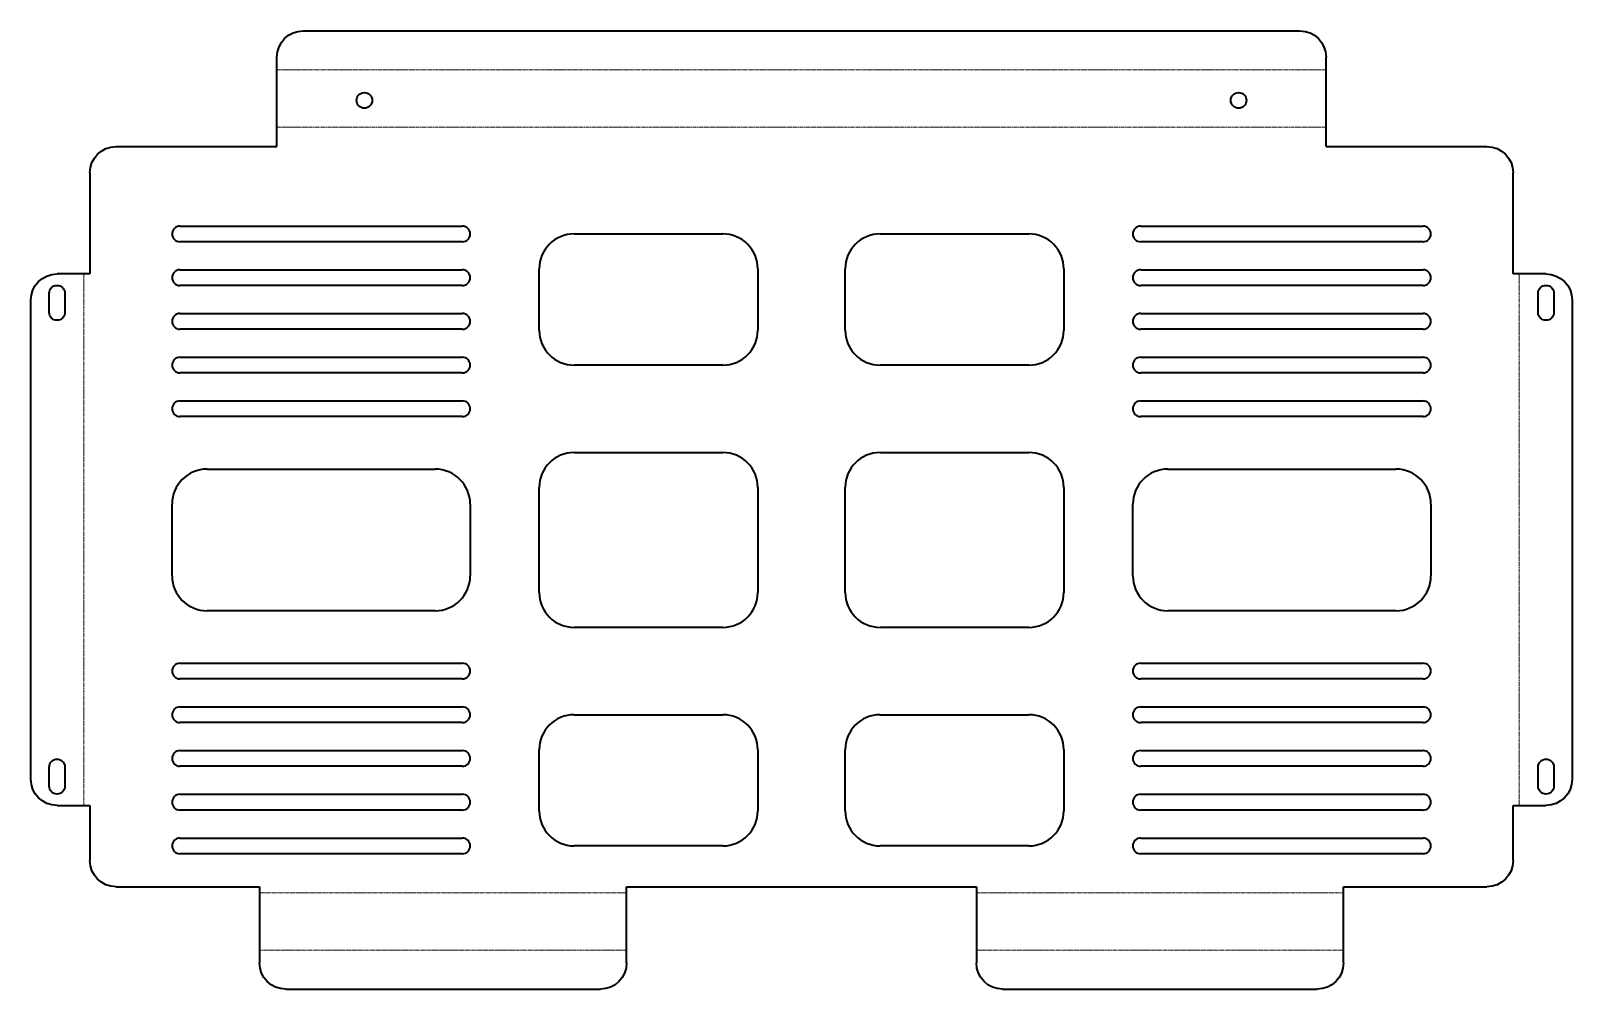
# Model space of a CAD drawing. Header units: inches. Extents: x 0 to 882, y 0 to 548.
import ezdxf

# ---------------------------------------------------------------- set-up
doc = ezdxf.new("R2010")
doc.units = ezdxf.units.IN
doc.header["$MEASUREMENT"] = 0
doc.linetypes.add('Chain', pattern=[13.68, 9.12, -1.14, 2.28, -1.14])
doc.layers.add('SIMUMAK Bend Centerline (ISO)', color=7, linetype='Chain', lineweight=9)
doc.layers.add('SIMUMAK Visible (ISO)', color=7, linetype='Continuous', lineweight=35)

# ---------------------------------------------------------------- blocks, each defined once
blk = doc.blocks.new('PTM-02-SOPTVUNI01_Sheet_PTM-02-SOPTVUNI01 (desplegada)')
at = {"layer": 'SIMUMAK Bend Centerline (ISO)', "ltscale": 0.263158}
for p, q in [((300, 251.68), (-300, 251.68)), ((300, 218.89), (-300, 218.89)), ((-410.39, 135), (-410.39, -169)), ((410.39, -169), (410.39, 135)), ((-310, -218.89), (-100, -218.89)), ((100, -218.89), (310, -218.89)), ((-100, -251.68), (-310, -251.68)), ((310, -251.68), (100, -251.68))]:
    blk.add_line(p, q, dxfattribs=at)
at = {"layer": 'SIMUMAK Visible (ISO)'}
for p, q in [((-285, 274.07), (285, 274.07)), ((-300, 207.89), (-300, 259.07)), ((300, 207.89), (300, 259.07)), ((-392, 207.89), (-300, 207.89)), ((300, 207.89), (392, 207.89)), ((-407, 192.89), (-407, 135)), ((407, 135), (407, 192.89)), ((-355.5, 162.39), (-194, 162.39)), ((194, 162.39), (355.5, 162.39)), ((-194, 153.39), (-355.5, 153.39)), ((-130, 157.89), (-45, 157.89)), ((45, 157.89), (130, 157.89)), ((355.5, 153.39), (194, 153.39)), ((-407, 135), (-425.79, 135)), ((-355.5, 137.39), (-194, 137.39)), ((-150, 102.89), (-150, 137.89)), ((-25, 137.89), (-25, 102.89)), ((25, 102.89), (25, 137.89)), ((150, 137.89), (150, 102.89)), ((194, 137.39), (355.5, 137.39)), ((425.79, 135), (407, 135)), ((-430.29, 113), (-430.29, 124)), ((-421.29, 124), (-421.29, 113)), ((-194, 128.39), (-355.5, 128.39)), ((355.5, 128.39), (194, 128.39)), ((421.29, 113), (421.29, 124)), ((430.29, 124), (430.29, 113)), ((-440.79, -154), (-440.79, 120)), ((440.79, 120), (440.79, -154)), ((-355.5, 112.39), (-194, 112.39)), ((194, 112.39), (355.5, 112.39)), ((-194, 103.39), (-355.5, 103.39)), ((355.5, 103.39), (194, 103.39)), ((-355.5, 87.39), (-194, 87.39)), ((-45, 82.89), (-130, 82.89)), ((130, 82.89), (45, 82.89)), ((194, 87.39), (355.5, 87.39)), ((-194, 78.39), (-355.5, 78.39)), ((355.5, 78.39), (194, 78.39)), ((-355.5, 62.39), (-194, 62.39)), ((194, 62.39), (355.5, 62.39)), ((-194, 53.39), (-355.5, 53.39)), ((355.5, 53.39), (194, 53.39)), ((-130, 32.89), (-45, 32.89)), ((45, 32.89), (130, 32.89)), ((-340, 23.39), (-209.5, 23.39)), ((209.5, 23.39), (340, 23.39)), ((-150, -47.11), (-150, 12.89)), ((-25, 12.89), (-25, -47.11)), ((25, -47.11), (25, 12.89)), ((150, 12.89), (150, -47.11)), ((-360, -37.61), (-360, 3.39)), ((-189.5, 3.39), (-189.5, -37.61)), ((189.5, -37.61), (189.5, 3.39)), ((360, 3.39), (360, -37.61)), ((-209.5, -57.61), (-340, -57.61)), ((340, -57.61), (209.5, -57.61)), ((-45, -67.11), (-130, -67.11)), ((130, -67.11), (45, -67.11)), ((-355.5, -87.61), (-194, -87.61)), ((194, -87.61), (355.5, -87.61)), ((-194, -96.61), (-355.5, -96.61)), ((355.5, -96.61), (194, -96.61)), ((-355.5, -112.61), (-194, -112.61)), ((194, -112.61), (355.5, -112.61)), ((-194, -121.61), (-355.5, -121.61)), ((-130, -117.11), (-45, -117.11)), ((45, -117.11), (130, -117.11)), ((355.5, -121.61), (194, -121.61)), ((-355.5, -137.61), (-194, -137.61)), ((-150, -172.11), (-150, -137.11)), ((-25, -137.11), (-25, -172.11)), ((25, -172.11), (25, -137.11)), ((150, -137.11), (150, -172.11)), ((194, -137.61), (355.5, -137.61)), ((-430.29, -158), (-430.29, -147)), ((-421.29, -147), (-421.29, -158)), ((-194, -146.61), (-355.5, -146.61)), ((355.5, -146.61), (194, -146.61)), ((421.29, -158), (421.29, -147)), ((430.29, -147), (430.29, -158)), ((-355.5, -162.61), (-194, -162.61)), ((194, -162.61), (355.5, -162.61)), ((-425.79, -169), (-407, -169)), ((-407, -169), (-407, -200.5)), ((-194, -171.61), (-355.5, -171.61)), ((355.5, -171.61), (194, -171.61)), ((407, -169), (425.79, -169)), ((407, -200.5), (407, -169)), ((-355.5, -187.61), (-194, -187.61)), ((-45, -192.11), (-130, -192.11)), ((130, -192.11), (45, -192.11)), ((194, -187.61), (355.5, -187.61)), ((-194, -196.61), (-355.5, -196.61)), ((355.5, -196.61), (194, -196.61)), ((-392, -215.5), (-310, -215.5)), ((-310, -215.5), (-310, -259.07)), ((-100, -259.07), (-100, -215.5)), ((-100, -215.5), (100, -215.5)), ((100, -215.5), (100, -259.07)), ((310, -259.07), (310, -215.5)), ((310, -215.5), (392, -215.5)), ((-295, -274.07), (-115, -274.07)), ((115, -274.07), (295, -274.07))]:
    blk.add_line(p, q, dxfattribs=at)
for centre in [(-250, 234.29), (250, 234.29)]:
    blk.add_circle(centre, 4.5, dxfattribs=at)
at = {"layer": 'SIMUMAK Visible (ISO)', "extrusion": (0, 0, -1)}
for centre, radius, start, end in [((285, 259.07), 15, 0, 90), ((-285, 259.07), 15, 90, 180), ((392, 192.89), 15, 0, 90), ((-392, 192.89), 15, 90, 180), ((425.79, 120), 15, 0, 90), ((-425.79, 120), 15, 90, 180), ((425.79, 124), 4.5, 0, 180), ((-425.79, 124), 4.5, 360, 180), ((425.79, 113), 4.5, 180, 0), ((-425.79, 113), 4.5, 180, 360), ((425.79, -147), 4.5, 360, 180), ((-425.79, -147), 4.5, 360, 180), ((425.79, -154), 15, 270, 0), ((425.79, -158), 4.5, 180, 360), ((-425.79, -158), 4.5, 180, 360), ((-425.79, -154), 15, 180, 270), ((392, -200.5), 15, 270, 0), ((-392, -200.5), 15, 180, 270), ((295, -259.07), 15, 270, 0), ((115, -259.07), 15, 180, 270), ((-115, -259.07), 15, 270, 0), ((-295, -259.07), 15, 180, 270)]:
    blk.add_arc(centre, radius, start, end, dxfattribs=at)
at = {"layer": 'SIMUMAK Visible (ISO)'}
for centre, radius, start, end in [((-355.5, 157.89), 4.5, 90, 270), ((-194, 157.89), 4.5, 270, 90), ((194, 157.89), 4.5, 90, 270), ((355.5, 157.89), 4.5, 270, 90), ((-130, 137.89), 20, 90, 180), ((-45, 137.89), 20, 0, 90), ((45, 137.89), 20, 90, 180), ((130, 137.89), 20, 0, 90), ((-355.5, 132.89), 4.5, 90, 270), ((-194, 132.89), 4.5, 270, 90), ((194, 132.89), 4.5, 90, 270), ((355.5, 132.89), 4.5, 270, 90), ((-355.5, 107.89), 4.5, 90, 270), ((-194, 107.89), 4.5, 270, 90), ((194, 107.89), 4.5, 90, 270), ((355.5, 107.89), 4.5, 270, 90), ((-130, 102.89), 20, 180, 270), ((-45, 102.89), 20, 270, 0), ((45, 102.89), 20, 180, 270), ((130, 102.89), 20, 270, 360), ((-355.5, 82.89), 4.5, 90, 270), ((-194, 82.89), 4.5, 270, 90), ((194, 82.89), 4.5, 90, 270), ((355.5, 82.89), 4.5, 270, 90), ((-355.5, 57.89), 4.5, 90, 270), ((-194, 57.89), 4.5, 270, 90), ((194, 57.89), 4.5, 90, 270), ((355.5, 57.89), 4.5, 270, 90), ((-130, 12.89), 20, 90, 180), ((-45, 12.89), 20, 0, 90), ((45, 12.89), 20, 90, 180), ((130, 12.89), 20, 0, 90), ((-340, 3.39), 20, 90, 180), ((-209.5, 3.39), 20, 0, 90), ((209.5, 3.39), 20, 90, 180), ((340, 3.39), 20, 0, 90), ((-340, -37.61), 20, 180, 270), ((-209.5, -37.61), 20, 270, 360), ((209.5, -37.61), 20, 180, 270), ((340, -37.61), 20, 270, 360), ((-130, -47.11), 20, 180, 270), ((-45, -47.11), 20, 270, 0), ((45, -47.11), 20, 180, 270), ((130, -47.11), 20, 270, 360), ((-355.5, -92.11), 4.5, 90, 270), ((-194, -92.11), 4.5, 270, 90), ((194, -92.11), 4.5, 90, 270), ((355.5, -92.11), 4.5, 270, 90), ((-355.5, -117.11), 4.5, 90, 270), ((-194, -117.11), 4.5, 270, 90), ((194, -117.11), 4.5, 90, 270), ((355.5, -117.11), 4.5, 270, 90), ((-130, -137.11), 20, 90, 180), ((-45, -137.11), 20, 0, 90), ((45, -137.11), 20, 90, 180), ((130, -137.11), 20, 0, 90), ((-355.5, -142.11), 4.5, 90, 270), ((-194, -142.11), 4.5, 270, 90), ((194, -142.11), 4.5, 90, 270), ((355.5, -142.11), 4.5, 270, 90), ((-355.5, -167.11), 4.5, 90, 270), ((-194, -167.11), 4.5, 270, 90), ((194, -167.11), 4.5, 90, 270), ((355.5, -167.11), 4.5, 270, 90), ((-130, -172.11), 20, 180, 270), ((-45, -172.11), 20, 270, 360), ((45, -172.11), 20, 180, 270), ((130, -172.11), 20, 270, 0), ((-355.5, -192.11), 4.5, 90, 270), ((-194, -192.11), 4.5, 270, 90), ((194, -192.11), 4.5, 90, 270), ((355.5, -192.11), 4.5, 270, 90)]:
    blk.add_arc(centre, radius, start, end, dxfattribs=at)

msp = doc.modelspace()

# ---------------------------------------------------------------- block references
msp.add_blockref('PTM-02-SOPTVUNI01_Sheet_PTM-02-SOPTVUNI01 (desplegada)', (440.79, 274.07))

doc.saveas('drawing.dxf')
